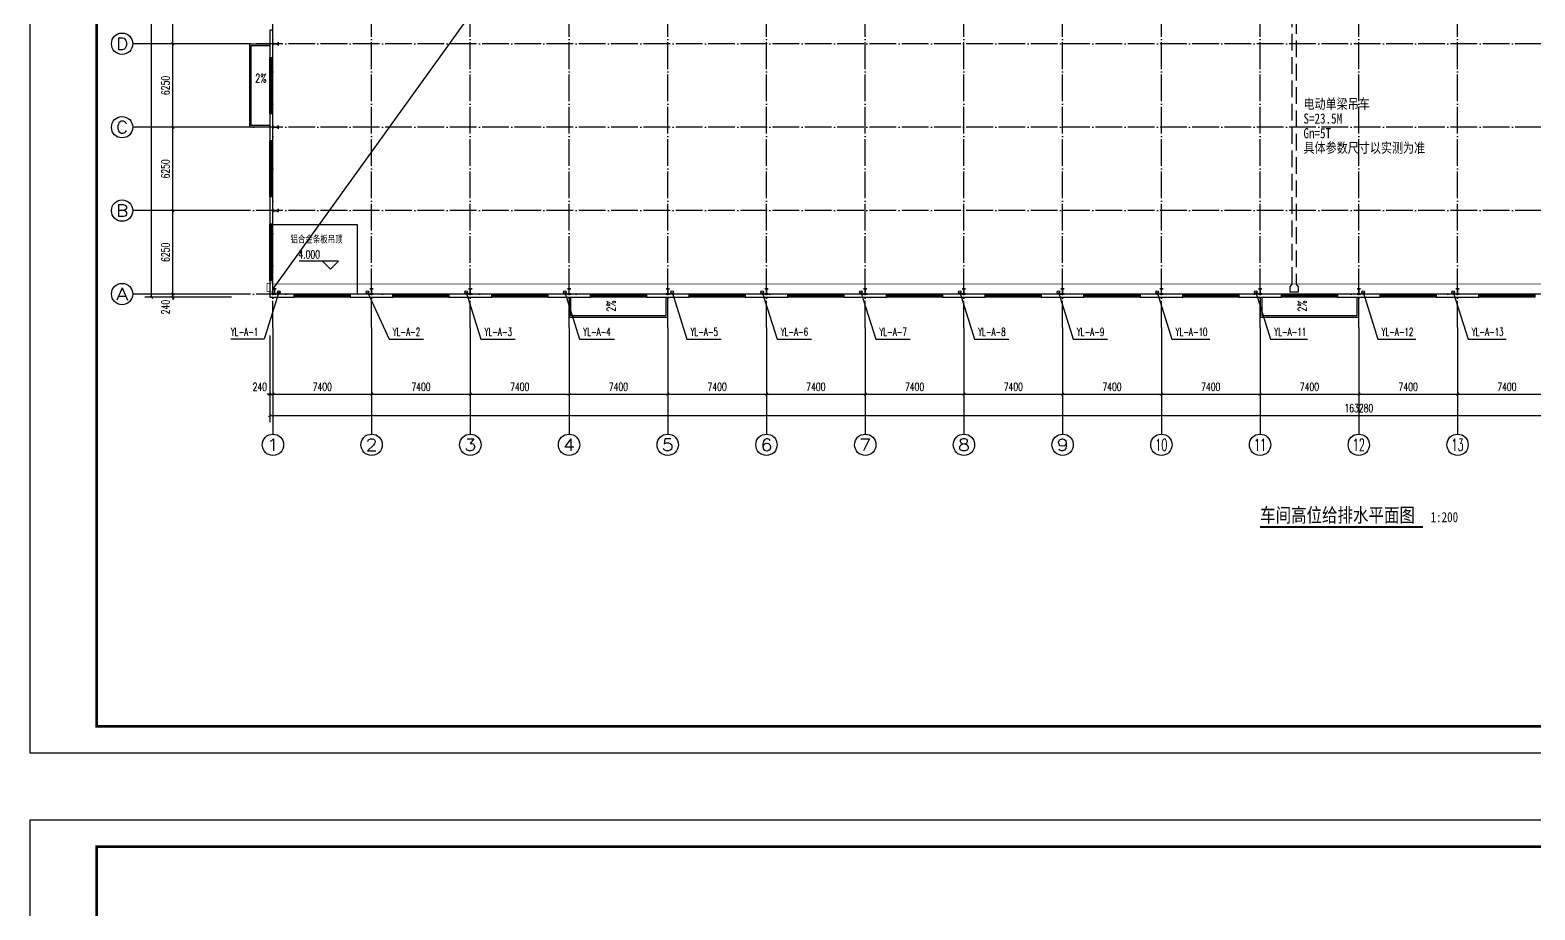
# Model space of a CAD drawing. Extents: x 13158459 to 15902229, y -1299598 to 28366.
# Drawn here: x 13898408 to 14011208, y -459592 to -393668 of the extents above; entities that cross this region are included whole.
import ezdxf
from ezdxf.enums import TextEntityAlignment as Align

# ---------------------------------------------------------------- set-up
doc = ezdxf.new("R2010")
doc.units = 0
doc.header["$LTSCALE"] = 1000
doc.header["$MEASUREMENT"] = 0
doc.linetypes.add('DASH', pattern=[0.35, 0.25, -0.1])
doc.linetypes.add('DOTE', pattern=[2.42, 2, -0.2, 0.02, -0.2])
for name, color, linetype in [('AXIS', 3, 'Continuous'), ('AXIS_TEXT', 7, 'Continuous'), ('COLUMN', 2, 'Continuous'), ('DIM_ELEV', 3, 'Continuous'), ('DIM_SYMB', 3, 'Continuous'), ('DIM_雨水', 3, 'Continuous'), ('DOTE', 8, 'DOTE'), ('PUB_TEXT', 7, 'Continuous'), ('TK', 4, 'Continuous'), ('TWT_TEXT', 7, 'Continuous'), ('VPIPE-雨水', 4, 'Continuous'), ('WALL-PARAPET', 6, 'Continuous'), ('WINDOW', 4, 'Continuous')]:
    doc.layers.add(name, color=color, linetype=linetype)
doc.styles.add('_TCH_AXIS', font='COMPLEX', dxfattribs={"bigfont": 'GBCBIG'})
doc.styles.add('_TCH_DIM', font='SIMPLEX', dxfattribs={"bigfont": 'GBCBIG'})
doc.styles.add('_TCH_DIM_T3', font='SIMPLEX', dxfattribs={"width": 0.705882, "bigfont": 'GBCBIG'})
doc.styles.add('_TWT_SERIAL', font='COMPLEX', dxfattribs={"width": 0.8, "height": 3, "bigfont": 'HZTXT'})
doc.styles.add('COMPLEX', font='COMPLEX')
doc.styles.add('TK-LG-B', font='', dxfattribs={"width": 0.75})
doc.styles.add('YAYA', font='', dxfattribs={"width": 0.8, "height": 1})
doc.styles.add('宋体', font='', dxfattribs={"width": 0.8})
doc.styles.get('TK-LG-B').set_extended_font_data('SimSun')
doc.styles.get('YAYA').set_extended_font_data('SimSun')
doc.styles.get('宋体').set_extended_font_data('SimSun')
doc.dimstyles.new('_TCH_ARCH&&200', dxfattribs={"dimtxt": 595, "dimasz": 200, "dimexe": 500, "dimexo": 600, "dimgap": 252.5, "dimtad": 1, "dimdec": 0, "dimzin": 0, "dimdsep": 46, "dimtxsty": '_TCH_DIM_T3', "dimblk": 'ARCHTICK', "dimcen": 0.09, "dimclrt": 7, "dimazin": 2, "dimtfac": 1, "dimtdec": 0, "dimtix": 1, "dimtmove": 2, "dimatfit": 3, "dimfxl": 0, "dimtolj": 1, "dimtzin": 0, "dimarcsym": 0})

# ---------------------------------------------------------------- blocks, each defined once
blk = doc.blocks.new('A$C797E1D2B')
at = {"layer": 'COLUMN'}
h = blk.add_hatch(color=256, dxfattribs=at)
h.paths.add_polyline_path([(125, 400), (250, 400), (250, 388), (130, 388), (130, 200), (125, 200)])
h.paths.add_polyline_path([(0, 400), (125, 400), (125, 200), (120, 200), (120, 388), (0, 388)])
h.paths.add_polyline_path([(0, 12), (120, 12), (120, 200), (125, 200), (125, 0), (0, 0)])
h.paths.add_polyline_path([(125, 200), (130, 200), (130, 12), (250, 12), (250, 0), (125, 0)])
blk.add_lwpolyline([(250, 0), (250, 12), (130, 12), (130, 388), (250, 388), (250, 400), (0, 400), (0, 388), (120, 388), (120, 12), (0, 12), (0, 0)], close=True, dxfattribs=at)
blk = doc.blocks.new('GeYuanFrame_06180853', base_point=(20.09, 4.53))
at = {"layer": 'TK'}
blk.add_lwpolyline([(20.09, 4.53), (20.09, 598.53), (1071.09, 598.53), (1071.09, 4.53)], close=True, dxfattribs=at)
at = {"layer": 'TK', "const_width": 1}
blk.add_lwpolyline([(45.09, 588.53), (1061.09, 588.53), (1061.09, 14.53), (45.09, 14.53)], close=True, dxfattribs=at)
blk = doc.blocks.new('GeYuanFrame_85876736', base_point=(20.09, 4.53))
at = {"layer": 'TK'}
blk.add_lwpolyline([(20.09, 4.53), (20.09, 598.53), (1071.09, 598.53), (1071.09, 4.53)], close=True, dxfattribs=at)
at = {"layer": 'TK', "const_width": 1}
blk.add_lwpolyline([(45.09, 588.53), (1061.09, 588.53), (1061.09, 14.53), (45.09, 14.53)], close=True, dxfattribs=at)
blk = doc.blocks.new('$TCHSYS$WIN2D')
for p, q in [((-0.5, 0.5), (0.5, 0.5)), ((-0.5, 0.5), (-0.5, -0.5)), ((0.5, 0.5), (0.5, -0.5)), ((0.5, 0.167), (-0.5, 0.167)), ((0.5, -0.167), (-0.5, -0.167)), ((-0.5, -0.5), (0.5, -0.5))]:
    blk.add_line(p, q)
blk = doc.blocks.new('_AXISO')
blk.add_circle((0, 0), 0.5)
at = {"layer": 'AXIS_TEXT', "style": 'COMPLEX', "width": 1.041667}
blk.add_attdef('A', text='', height=0.56, dxfattribs=at).set_placement((-0.25, -0.28), (0.25, -0.28), align=Align.FIT)
blk = doc.blocks.new('_ArchTick')
at = {"color": 0, "linetype": 'ByBlock', "const_width": 0.4}
blk.add_lwpolyline([(-0.5, -0.5), (0.5, 0.5)], dxfattribs=at)
blk = doc.blocks.new('*D198')
at = {"layer": 'AXIS', "color": 0, "lineweight": -2}
for p, q in [((13916368, -416543), (13916368, -423043)), ((14079648, -416543), (14079648, -423043)), ((13916368, -422543), (14079648, -422543))]:
    blk.add_line(p, q, dxfattribs=at)
at = {"layer": 'Defpoints', "color": 0}
for p in [(13916368, -415943), (14079648, -415943), (14079648, -422543)]:
    blk.add_point(p, dxfattribs=at)
at = {"layer": 'AXIS', "color": 0, "lineweight": -2, "xscale": 200, "yscale": 200, "zscale": 200, "rotation": 180}
blk.add_blockref('_ArchTick', (13916368, -422543), dxfattribs=at)
at = {"layer": 'AXIS', "color": 0, "lineweight": -2, "xscale": 200, "yscale": 200, "zscale": 200}
blk.add_blockref('_ArchTick', (14079648, -422543), dxfattribs=at)
at = {"layer": 'AXIS', "color": 7, "insert": (13998008, -421993), "char_height": 595, "attachment_point": 5, "style": '_TCH_DIM_T3'}
blk.add_mtext('\\A1;163280', dxfattribs=at)
blk = doc.blocks.new('*D199')
at = {"layer": 'AXIS', "color": 0, "lineweight": -2}
for p, q in [((13916368, -416543), (13916368, -421443)), ((13916608, -416543), (13916608, -421443)), ((13916368, -420943), (13916168, -420943)), ((13916368, -420943), (13916608, -420943)), ((13916608, -420943), (13916808, -420943))]:
    blk.add_line(p, q, dxfattribs=at)
at = {"layer": 'Defpoints', "color": 0}
for p in [(13916368, -415943), (13916608, -415943), (13916608, -420943)]:
    blk.add_point(p, dxfattribs=at)
at = {"layer": 'AXIS', "color": 0, "lineweight": -2, "xscale": 200, "yscale": 200, "zscale": 200}
blk.add_blockref('_ArchTick', (13916368, -420943), dxfattribs=at)
at = {"layer": 'AXIS', "color": 0, "lineweight": -2, "xscale": 200, "yscale": 200, "zscale": 200, "rotation": 180}
blk.add_blockref('_ArchTick', (13916608, -420943), dxfattribs=at)
at = {"layer": 'AXIS', "color": 7, "insert": (13915628, -420393), "char_height": 595, "attachment_point": 5, "style": '_TCH_DIM_T3'}
blk.add_mtext('\\A1;240', dxfattribs=at)
blk = doc.blocks.new('*D200')
at = {"layer": 'AXIS', "color": 0, "lineweight": -2}
for p, q in [((13916608, -416543), (13916608, -421443)), ((13924008, -416543), (13924008, -421443)), ((13916608, -420943), (13924008, -420943))]:
    blk.add_line(p, q, dxfattribs=at)
at = {"layer": 'Defpoints', "color": 0}
for p in [(13916608, -415943), (13924008, -415943), (13924008, -420943)]:
    blk.add_point(p, dxfattribs=at)
at = {"layer": 'AXIS', "color": 0, "lineweight": -2, "xscale": 200, "yscale": 200, "zscale": 200, "rotation": 180}
blk.add_blockref('_ArchTick', (13916608, -420943), dxfattribs=at)
at = {"layer": 'AXIS', "color": 0, "lineweight": -2, "xscale": 200, "yscale": 200, "zscale": 200}
blk.add_blockref('_ArchTick', (13924008, -420943), dxfattribs=at)
at = {"layer": 'AXIS', "color": 7, "insert": (13920308, -420393), "char_height": 595, "attachment_point": 5, "style": '_TCH_DIM_T3'}
blk.add_mtext('\\A1;7400', dxfattribs=at)
blk = doc.blocks.new('*D201')
at = {"layer": 'AXIS', "color": 0, "lineweight": -2}
for p, q in [((13924008, -416543), (13924008, -421443)), ((13931408, -416543), (13931408, -421443)), ((13924008, -420943), (13931408, -420943))]:
    blk.add_line(p, q, dxfattribs=at)
at = {"layer": 'Defpoints', "color": 0}
for p in [(13924008, -415943), (13931408, -415943), (13931408, -420943)]:
    blk.add_point(p, dxfattribs=at)
at = {"layer": 'AXIS', "color": 0, "lineweight": -2, "xscale": 200, "yscale": 200, "zscale": 200, "rotation": 180}
blk.add_blockref('_ArchTick', (13924008, -420943), dxfattribs=at)
at = {"layer": 'AXIS', "color": 0, "lineweight": -2, "xscale": 200, "yscale": 200, "zscale": 200}
blk.add_blockref('_ArchTick', (13931408, -420943), dxfattribs=at)
at = {"layer": 'AXIS', "color": 7, "insert": (13927708, -420393), "char_height": 595, "attachment_point": 5, "style": '_TCH_DIM_T3'}
blk.add_mtext('\\A1;7400', dxfattribs=at)
blk = doc.blocks.new('*D202')
at = {"layer": 'AXIS', "color": 0, "lineweight": -2}
for p, q in [((13931408, -416543), (13931408, -421443)), ((13938808, -416543), (13938808, -421443)), ((13931408, -420943), (13938808, -420943))]:
    blk.add_line(p, q, dxfattribs=at)
at = {"layer": 'Defpoints', "color": 0}
for p in [(13931408, -415943), (13938808, -415943), (13938808, -420943)]:
    blk.add_point(p, dxfattribs=at)
at = {"layer": 'AXIS', "color": 0, "lineweight": -2, "xscale": 200, "yscale": 200, "zscale": 200, "rotation": 180}
blk.add_blockref('_ArchTick', (13931408, -420943), dxfattribs=at)
at = {"layer": 'AXIS', "color": 0, "lineweight": -2, "xscale": 200, "yscale": 200, "zscale": 200}
blk.add_blockref('_ArchTick', (13938808, -420943), dxfattribs=at)
at = {"layer": 'AXIS', "color": 7, "insert": (13935108, -420393), "char_height": 595, "attachment_point": 5, "style": '_TCH_DIM_T3'}
blk.add_mtext('\\A1;7400', dxfattribs=at)
blk = doc.blocks.new('*D203')
at = {"layer": 'AXIS', "color": 0, "lineweight": -2}
for p, q in [((13938808, -416543), (13938808, -421443)), ((13946208, -416543), (13946208, -421443)), ((13938808, -420943), (13946208, -420943))]:
    blk.add_line(p, q, dxfattribs=at)
at = {"layer": 'Defpoints', "color": 0}
for p in [(13938808, -415943), (13946208, -415943), (13946208, -420943)]:
    blk.add_point(p, dxfattribs=at)
at = {"layer": 'AXIS', "color": 0, "lineweight": -2, "xscale": 200, "yscale": 200, "zscale": 200, "rotation": 180}
blk.add_blockref('_ArchTick', (13938808, -420943), dxfattribs=at)
at = {"layer": 'AXIS', "color": 0, "lineweight": -2, "xscale": 200, "yscale": 200, "zscale": 200}
blk.add_blockref('_ArchTick', (13946208, -420943), dxfattribs=at)
at = {"layer": 'AXIS', "color": 7, "insert": (13942508, -420393), "char_height": 595, "attachment_point": 5, "style": '_TCH_DIM_T3'}
blk.add_mtext('\\A1;7400', dxfattribs=at)
blk = doc.blocks.new('*D204')
at = {"layer": 'AXIS', "color": 0, "lineweight": -2}
for p, q in [((13946208, -416543), (13946208, -421443)), ((13953608, -416543), (13953608, -421443)), ((13946208, -420943), (13953608, -420943))]:
    blk.add_line(p, q, dxfattribs=at)
at = {"layer": 'Defpoints', "color": 0}
for p in [(13946208, -415943), (13953608, -415943), (13953608, -420943)]:
    blk.add_point(p, dxfattribs=at)
at = {"layer": 'AXIS', "color": 0, "lineweight": -2, "xscale": 200, "yscale": 200, "zscale": 200, "rotation": 180}
blk.add_blockref('_ArchTick', (13946208, -420943), dxfattribs=at)
at = {"layer": 'AXIS', "color": 0, "lineweight": -2, "xscale": 200, "yscale": 200, "zscale": 200}
blk.add_blockref('_ArchTick', (13953608, -420943), dxfattribs=at)
at = {"layer": 'AXIS', "color": 7, "insert": (13949908, -420393), "char_height": 595, "attachment_point": 5, "style": '_TCH_DIM_T3'}
blk.add_mtext('\\A1;7400', dxfattribs=at)
blk = doc.blocks.new('*D205')
at = {"layer": 'AXIS', "color": 0, "lineweight": -2}
for p, q in [((13953608, -416543), (13953608, -421443)), ((13961008, -416543), (13961008, -421443)), ((13953608, -420943), (13961008, -420943))]:
    blk.add_line(p, q, dxfattribs=at)
at = {"layer": 'Defpoints', "color": 0}
for p in [(13953608, -415943), (13961008, -415943), (13961008, -420943)]:
    blk.add_point(p, dxfattribs=at)
at = {"layer": 'AXIS', "color": 0, "lineweight": -2, "xscale": 200, "yscale": 200, "zscale": 200, "rotation": 180}
blk.add_blockref('_ArchTick', (13953608, -420943), dxfattribs=at)
at = {"layer": 'AXIS', "color": 0, "lineweight": -2, "xscale": 200, "yscale": 200, "zscale": 200}
blk.add_blockref('_ArchTick', (13961008, -420943), dxfattribs=at)
at = {"layer": 'AXIS', "color": 7, "insert": (13957308, -420393), "char_height": 595, "attachment_point": 5, "style": '_TCH_DIM_T3'}
blk.add_mtext('\\A1;7400', dxfattribs=at)
blk = doc.blocks.new('*D206')
at = {"layer": 'AXIS', "color": 0, "lineweight": -2}
for p, q in [((13961008, -416543), (13961008, -421443)), ((13968408, -416543), (13968408, -421443)), ((13961008, -420943), (13968408, -420943))]:
    blk.add_line(p, q, dxfattribs=at)
at = {"layer": 'Defpoints', "color": 0}
for p in [(13961008, -415943), (13968408, -415943), (13968408, -420943)]:
    blk.add_point(p, dxfattribs=at)
at = {"layer": 'AXIS', "color": 0, "lineweight": -2, "xscale": 200, "yscale": 200, "zscale": 200, "rotation": 180}
blk.add_blockref('_ArchTick', (13961008, -420943), dxfattribs=at)
at = {"layer": 'AXIS', "color": 0, "lineweight": -2, "xscale": 200, "yscale": 200, "zscale": 200}
blk.add_blockref('_ArchTick', (13968408, -420943), dxfattribs=at)
at = {"layer": 'AXIS', "color": 7, "insert": (13964708, -420393), "char_height": 595, "attachment_point": 5, "style": '_TCH_DIM_T3'}
blk.add_mtext('\\A1;7400', dxfattribs=at)
blk = doc.blocks.new('*D207')
at = {"layer": 'AXIS', "color": 0, "lineweight": -2}
for p, q in [((13968408, -416543), (13968408, -421443)), ((13975808, -416543), (13975808, -421443)), ((13968408, -420943), (13975808, -420943))]:
    blk.add_line(p, q, dxfattribs=at)
at = {"layer": 'Defpoints', "color": 0}
for p in [(13968408, -415943), (13975808, -415943), (13975808, -420943)]:
    blk.add_point(p, dxfattribs=at)
at = {"layer": 'AXIS', "color": 0, "lineweight": -2, "xscale": 200, "yscale": 200, "zscale": 200, "rotation": 180}
blk.add_blockref('_ArchTick', (13968408, -420943), dxfattribs=at)
at = {"layer": 'AXIS', "color": 0, "lineweight": -2, "xscale": 200, "yscale": 200, "zscale": 200}
blk.add_blockref('_ArchTick', (13975808, -420943), dxfattribs=at)
at = {"layer": 'AXIS', "color": 7, "insert": (13972108, -420393), "char_height": 595, "attachment_point": 5, "style": '_TCH_DIM_T3'}
blk.add_mtext('\\A1;7400', dxfattribs=at)
blk = doc.blocks.new('*D208')
at = {"layer": 'AXIS', "color": 0, "lineweight": -2}
for p, q in [((13975808, -416543), (13975808, -421443)), ((13983208, -416543), (13983208, -421443)), ((13975808, -420943), (13983208, -420943))]:
    blk.add_line(p, q, dxfattribs=at)
at = {"layer": 'Defpoints', "color": 0}
for p in [(13975808, -415943), (13983208, -415943), (13983208, -420943)]:
    blk.add_point(p, dxfattribs=at)
at = {"layer": 'AXIS', "color": 0, "lineweight": -2, "xscale": 200, "yscale": 200, "zscale": 200, "rotation": 180}
blk.add_blockref('_ArchTick', (13975808, -420943), dxfattribs=at)
at = {"layer": 'AXIS', "color": 0, "lineweight": -2, "xscale": 200, "yscale": 200, "zscale": 200}
blk.add_blockref('_ArchTick', (13983208, -420943), dxfattribs=at)
at = {"layer": 'AXIS', "color": 7, "insert": (13979508, -420393), "char_height": 595, "attachment_point": 5, "style": '_TCH_DIM_T3'}
blk.add_mtext('\\A1;7400', dxfattribs=at)
blk = doc.blocks.new('*D209')
at = {"layer": 'AXIS', "color": 0, "lineweight": -2}
for p, q in [((13983208, -416543), (13983208, -421443)), ((13990608, -416543), (13990608, -421443)), ((13983208, -420943), (13990608, -420943))]:
    blk.add_line(p, q, dxfattribs=at)
at = {"layer": 'Defpoints', "color": 0}
for p in [(13983208, -415943), (13990608, -415943), (13990608, -420943)]:
    blk.add_point(p, dxfattribs=at)
at = {"layer": 'AXIS', "color": 0, "lineweight": -2, "xscale": 200, "yscale": 200, "zscale": 200, "rotation": 180}
blk.add_blockref('_ArchTick', (13983208, -420943), dxfattribs=at)
at = {"layer": 'AXIS', "color": 0, "lineweight": -2, "xscale": 200, "yscale": 200, "zscale": 200}
blk.add_blockref('_ArchTick', (13990608, -420943), dxfattribs=at)
at = {"layer": 'AXIS', "color": 7, "insert": (13986908, -420393), "char_height": 595, "attachment_point": 5, "style": '_TCH_DIM_T3'}
blk.add_mtext('\\A1;7400', dxfattribs=at)
blk = doc.blocks.new('*D210')
at = {"layer": 'AXIS', "color": 0, "lineweight": -2}
for p, q in [((13990608, -416543), (13990608, -421443)), ((13998008, -416543), (13998008, -421443)), ((13990608, -420943), (13998008, -420943))]:
    blk.add_line(p, q, dxfattribs=at)
at = {"layer": 'Defpoints', "color": 0}
for p in [(13990608, -415943), (13998008, -415943), (13998008, -420943)]:
    blk.add_point(p, dxfattribs=at)
at = {"layer": 'AXIS', "color": 0, "lineweight": -2, "xscale": 200, "yscale": 200, "zscale": 200, "rotation": 180}
blk.add_blockref('_ArchTick', (13990608, -420943), dxfattribs=at)
at = {"layer": 'AXIS', "color": 0, "lineweight": -2, "xscale": 200, "yscale": 200, "zscale": 200}
blk.add_blockref('_ArchTick', (13998008, -420943), dxfattribs=at)
at = {"layer": 'AXIS', "color": 7, "insert": (13994308, -420393), "char_height": 595, "attachment_point": 5, "style": '_TCH_DIM_T3'}
blk.add_mtext('\\A1;7400', dxfattribs=at)
blk = doc.blocks.new('*D211')
at = {"layer": 'AXIS', "color": 0, "lineweight": -2}
for p, q in [((13998008, -416543), (13998008, -421443)), ((14005408, -416543), (14005408, -421443)), ((13998008, -420943), (14005408, -420943))]:
    blk.add_line(p, q, dxfattribs=at)
at = {"layer": 'Defpoints', "color": 0}
for p in [(13998008, -415943), (14005408, -415943), (14005408, -420943)]:
    blk.add_point(p, dxfattribs=at)
at = {"layer": 'AXIS', "color": 0, "lineweight": -2, "xscale": 200, "yscale": 200, "zscale": 200, "rotation": 180}
blk.add_blockref('_ArchTick', (13998008, -420943), dxfattribs=at)
at = {"layer": 'AXIS', "color": 0, "lineweight": -2, "xscale": 200, "yscale": 200, "zscale": 200}
blk.add_blockref('_ArchTick', (14005408, -420943), dxfattribs=at)
at = {"layer": 'AXIS', "color": 7, "insert": (14001708, -420393), "char_height": 595, "attachment_point": 5, "style": '_TCH_DIM_T3'}
blk.add_mtext('\\A1;7400', dxfattribs=at)
blk = doc.blocks.new('*D212')
at = {"layer": 'AXIS', "color": 0, "lineweight": -2}
for p, q in [((14005408, -416543), (14005408, -421443)), ((14012808, -416543), (14012808, -421443)), ((14005408, -420943), (14012808, -420943))]:
    blk.add_line(p, q, dxfattribs=at)
at = {"layer": 'Defpoints', "color": 0}
for p in [(14005408, -415943), (14012808, -415943), (14012808, -420943)]:
    blk.add_point(p, dxfattribs=at)
at = {"layer": 'AXIS', "color": 0, "lineweight": -2, "xscale": 200, "yscale": 200, "zscale": 200, "rotation": 180}
blk.add_blockref('_ArchTick', (14005408, -420943), dxfattribs=at)
at = {"layer": 'AXIS', "color": 0, "lineweight": -2, "xscale": 200, "yscale": 200, "zscale": 200}
blk.add_blockref('_ArchTick', (14012808, -420943), dxfattribs=at)
at = {"layer": 'AXIS', "color": 7, "insert": (14009108, -420393), "char_height": 595, "attachment_point": 5, "style": '_TCH_DIM_T3'}
blk.add_mtext('\\A1;7400', dxfattribs=at)
blk = doc.blocks.new('*D223')
at = {"layer": 'AXIS', "color": 0, "lineweight": -2}
for p, q in [((13913508, -363203), (13907008, -363203)), ((13907508, -413683), (13907508, -363203)), ((13913508, -413683), (13907008, -413683))]:
    blk.add_line(p, q, dxfattribs=at)
at = {"layer": 'Defpoints', "color": 0}
for p in [(13907508, -363203), (13914108, -363203), (13914108, -413683)]:
    blk.add_point(p, dxfattribs=at)
at = {"layer": 'AXIS', "color": 0, "lineweight": -2, "xscale": 200, "yscale": 200, "zscale": 200}
for p, rotation in [((13907508, -363203), 90), ((13907508, -413683), 270)]:
    blk.add_blockref('_ArchTick', p, dxfattribs=dict(at, rotation=rotation))
at = {"layer": 'AXIS', "color": 7, "insert": (13906958, -388443), "char_height": 595, "attachment_point": 5, "rotation": 90, "style": '_TCH_DIM_T3'}
blk.add_mtext('\\A1;50480', dxfattribs=at)
blk = doc.blocks.new('*D224')
at = {"layer": 'AXIS', "color": 0, "lineweight": -2}
for p, q in [((13913508, -413443), (13908608, -413443)), ((13913508, -413683), (13908608, -413683)), ((13909108, -413443), (13909108, -413243)), ((13909108, -413683), (13909108, -413443)), ((13909108, -413683), (13909108, -413883))]:
    blk.add_line(p, q, dxfattribs=at)
at = {"layer": 'Defpoints', "color": 0}
for p in [(13909108, -413443), (13914108, -413443), (13914108, -413683)]:
    blk.add_point(p, dxfattribs=at)
at = {"layer": 'AXIS', "color": 0, "lineweight": -2, "xscale": 200, "yscale": 200, "zscale": 200}
for p, rotation in [((13909108, -413443), 270), ((13909108, -413683), 90)]:
    blk.add_blockref('_ArchTick', p, dxfattribs=dict(at, rotation=rotation))
at = {"layer": 'AXIS', "color": 7, "insert": (13908558, -414423), "char_height": 595, "attachment_point": 5, "rotation": 90, "style": '_TCH_DIM_T3'}
blk.add_mtext('\\A1;240', dxfattribs=at)
blk = doc.blocks.new('*D225')
at = {"layer": 'AXIS', "color": 0, "lineweight": -2}
for p, q in [((13913508, -407193), (13908608, -407193)), ((13909108, -413443), (13909108, -407193)), ((13913508, -413443), (13908608, -413443))]:
    blk.add_line(p, q, dxfattribs=at)
at = {"layer": 'Defpoints', "color": 0}
for p in [(13909108, -407193), (13914108, -407193), (13914108, -413443)]:
    blk.add_point(p, dxfattribs=at)
at = {"layer": 'AXIS', "color": 0, "lineweight": -2, "xscale": 200, "yscale": 200, "zscale": 200}
for p, rotation in [((13909108, -407193), 90), ((13909108, -413443), 270)]:
    blk.add_blockref('_ArchTick', p, dxfattribs=dict(at, rotation=rotation))
at = {"layer": 'AXIS', "color": 7, "insert": (13908558, -410318), "char_height": 595, "attachment_point": 5, "rotation": 90, "style": '_TCH_DIM_T3'}
blk.add_mtext('\\A1;6250', dxfattribs=at)
blk = doc.blocks.new('*D226')
at = {"layer": 'AXIS', "color": 0, "lineweight": -2}
for p, q in [((13913508, -400943), (13908608, -400943)), ((13909108, -407193), (13909108, -400943)), ((13913508, -407193), (13908608, -407193))]:
    blk.add_line(p, q, dxfattribs=at)
at = {"layer": 'Defpoints', "color": 0}
for p in [(13909108, -400943), (13914108, -400943), (13914108, -407193)]:
    blk.add_point(p, dxfattribs=at)
at = {"layer": 'AXIS', "color": 0, "lineweight": -2, "xscale": 200, "yscale": 200, "zscale": 200}
for p, rotation in [((13909108, -400943), 90), ((13909108, -407193), 270)]:
    blk.add_blockref('_ArchTick', p, dxfattribs=dict(at, rotation=rotation))
at = {"layer": 'AXIS', "color": 7, "insert": (13908558, -404068), "char_height": 595, "attachment_point": 5, "rotation": 90, "style": '_TCH_DIM_T3'}
blk.add_mtext('\\A1;6250', dxfattribs=at)
blk = doc.blocks.new('*D227')
at = {"layer": 'AXIS', "color": 0, "lineweight": -2}
for p, q in [((13913508, -394693), (13908608, -394693)), ((13909108, -400943), (13909108, -394693)), ((13913508, -400943), (13908608, -400943))]:
    blk.add_line(p, q, dxfattribs=at)
at = {"layer": 'Defpoints', "color": 0}
for p in [(13909108, -394693), (13914108, -394693), (13914108, -400943)]:
    blk.add_point(p, dxfattribs=at)
at = {"layer": 'AXIS', "color": 0, "lineweight": -2, "xscale": 200, "yscale": 200, "zscale": 200}
for p, rotation in [((13909108, -394693), 90), ((13909108, -400943), 270)]:
    blk.add_blockref('_ArchTick', p, dxfattribs=dict(at, rotation=rotation))
at = {"layer": 'AXIS', "color": 7, "insert": (13908558, -397818), "char_height": 595, "attachment_point": 5, "rotation": 90, "style": '_TCH_DIM_T3'}
blk.add_mtext('\\A1;6250', dxfattribs=at)
blk = doc.blocks.new('*D228')
at = {"layer": 'AXIS', "color": 0, "lineweight": -2}
for p, q in [((13913508, -388443), (13908608, -388443)), ((13909108, -394693), (13909108, -388443)), ((13913508, -394693), (13908608, -394693))]:
    blk.add_line(p, q, dxfattribs=at)
at = {"layer": 'Defpoints', "color": 0}
for p in [(13909108, -388443), (13914108, -388443), (13914108, -394693)]:
    blk.add_point(p, dxfattribs=at)
at = {"layer": 'AXIS', "color": 0, "lineweight": -2, "xscale": 200, "yscale": 200, "zscale": 200}
for p, rotation in [((13909108, -388443), 90), ((13909108, -394693), 270)]:
    blk.add_blockref('_ArchTick', p, dxfattribs=dict(at, rotation=rotation))
at = {"layer": 'AXIS', "color": 7, "insert": (13908558, -391568), "char_height": 595, "attachment_point": 5, "rotation": 90, "style": '_TCH_DIM_T3'}
blk.add_mtext('\\A1;6250', dxfattribs=at)

msp = doc.modelspace()

# ---------------------------------------------------------------- linework, layer by layer
at = {"color": 8, "ltscale": 0.5}
for points in [[(14079158, -363443.1), (13938808, -382193.1), (13916608, -413043.1)], [(13916608, -408223.1), (13922928, -408223.1), (13922928, -413443.1)]]:
    msp.add_lwpolyline(points, dxfattribs=at)
at = {"color": 8, "linetype": 'DASH', "ltscale": 5}
msp.add_lwpolyline([(13993321.5, -412693.1), (13993471.5, -412908.7), (13993471.5, -413308.7), (13992871.5, -413308.7), (13992871.5, -412908.7), (13993021.5, -412693.1), (13993021.5, -389193.1), (13992871.5, -388977.4), (13992871.5, -388577.4), (13993471.5, -388577.4), (13993471.5, -388977.4), (13993321.5, -389193.1)], close=True, dxfattribs=at)
at = {"ltscale": 0.5}
for points in [[(13916368, -400943.1), (13914868, -400943.1), (13914868, -394693.1), (13916368, -394693.1)], [(13916368, -400823.1), (13914988, -400823.1), (13914988, -394813.1), (13916368, -394813.1)], [(13938808, -413683.1), (13938808, -415183.1), (13946208, -415183.1), (13946208, -413683.1)], [(13938928, -413683.1), (13938928, -415063.1), (13946088, -415063.1), (13946088, -413683.1)], [(13990608, -413683.1), (13990608, -415183.1), (13998008, -415183.1), (13998008, -413683.1)], [(13990728, -413683.1), (13990728, -415063.1), (13997888, -415063.1), (13997888, -413683.1)]]:
    msp.add_lwpolyline(points, dxfattribs=at)
at = {"const_width": 30}
msp.add_lwpolyline([(13916488, -413443.1), (13916488, -413243.1), (13916168, -413243.1), (13916168, -412643.1), (13916488, -412643.1), (13916488, -412443.1)], dxfattribs=at)
at = {"color": 8, "linetype": 'DASH', "ltscale": 2, "const_width": 50}
msp.add_lwpolyline([(14079408, -412693.1), (13916608, -412693.1)], dxfattribs=at)
at = {"layer": 'AXIS'}
for p, q in [((13914108, -394693.1), (13906108, -394693.1)), ((13914108, -400943.1), (13906108, -400943.1)), ((13914108, -407193.1), (13906108, -407193.1)), ((13914108, -413443.1), (13906108, -413443.1)), ((13916608, -415943.1), (13916608, -423943.1)), ((13924008, -415943.1), (13924008, -423943.1)), ((13931408, -415943.1), (13931408, -423943.1)), ((13938808, -415943.1), (13938808, -423943.1)), ((13946208, -415943.1), (13946208, -423943.1)), ((13953608, -415943.1), (13953608, -423943.1)), ((13961008, -415943.1), (13961008, -423943.1)), ((13968408, -415943.1), (13968408, -423943.1)), ((13975808, -415943.1), (13975808, -423943.1)), ((13983208, -415943.1), (13983208, -423943.1)), ((13990608, -415943.1), (13990608, -423943.1)), ((13998008, -415943.1), (13998008, -423943.1)), ((14005408, -415943.1), (14005408, -423943.1))]:
    msp.add_line(p, q, dxfattribs=at)
at = {"layer": 'DIM_ELEV'}
for p, q in [((13921533.3, -410985.5), (13918581.3, -410985.5)), ((13920933.3, -411585.5), (13920333.3, -410985.5)), ((13920933.3, -411585.5), (13921533.3, -410985.5))]:
    msp.add_line(p, q, dxfattribs=at)
at = {"layer": 'DIM_SYMB'}
for points in [[(13916238, -397818.1, 0, 0, 0), (13915588, -397818.1, 120, 0, 0), (13915138, -397818.1, 0, 0, 0)], [(13942508, -413813.1, 0, 0, 0), (13942508, -414463.1, 120, 0, 0), (13942508, -414913.1, 0, 0, 0)], [(13994308, -413813.1, 0, 0, 0), (13994308, -414463.1, 120, 0, 0), (13994308, -414913.1, 0, 0, 0)]]:
    msp.add_lwpolyline(points, format="xyseb", dxfattribs=at)
at = {"layer": 'DIM_SYMB', "const_width": 140}
msp.add_lwpolyline([(13990610.1, -430893.4), (14002827.3, -430893.4)], dxfattribs=at)
at = {"layer": 'DIM_雨水'}
for p, q in [((13917052.5, -413299), (13915942.4, -416821.2)), ((13923688.4, -413299), (13925317.7, -416821.2)), ((13931088.4, -413299, 3000), (13932198.5, -416821.2, 3000)), ((13938488.4, -413299, 3000), (13939598.5, -416821.2, 3000)), ((13946527.5, -413299, 3000), (13947637.6, -416821.2, 3000)), ((13953288.4, -413299), (13954398.5, -416821.2)), ((13960688.4, -413299), (13961798.5, -416821.2)), ((13968088.4, -413299, 3000), (13969198.5, -416821.2, 3000)), ((13975486.8, -413299, 3000), (13976596.9, -416821.2, 3000)), ((13982888.4, -413299, 3000), (13983998.5, -416821.2, 3000)), ((13990288.4, -413299, 3000), (13991398.5, -416821.2, 3000)), ((13998327.5, -413299, 3000), (13999437.6, -416821.2, 3000)), ((14005088.4, -413299, 3000), (14006198.5, -416821.2, 3000)), ((13915942.4, -416821.2), (13913454.2, -416821.2)), ((13925317.7, -416821.2), (13927895.7, -416821.2)), ((13932198.5, -416821.2, 3000), (13934776.6, -416821.2, 3000)), ((13939598.5, -416821.2, 3000), (13942212.7, -416821.2, 3000)), ((13947637.6, -416821.2, 3000), (13950215.6, -416821.2, 3000)), ((13954398.5, -416821.2), (13956976.6, -416821.2)), ((13961798.5, -416821.2), (13964376.6, -416821.2)), ((13969198.5, -416821.2, 3000), (13971776.6, -416821.2, 3000)), ((13976596.9, -416821.2, 3000), (13979174.9, -416821.2, 3000)), ((13983998.5, -416821.2, 3000), (13986848.6, -416821.2, 3000)), ((13991398.5, -416821.2, 3000), (13994157.6, -416821.2, 3000)), ((13999437.6, -416821.2, 3000), (14002287.6, -416821.2, 3000)), ((14006198.5, -416821.2, 3000), (14009048.6, -416821.2, 3000))]:
    msp.add_line(p, q, dxfattribs=at)
at = {"layer": 'DOTE'}
for p, q in [((13916608, -415943.1), (13916608, -360943.1)), ((13924008, -415943.1), (13924008, -360943.1)), ((13931408, -415943.1), (13931408, -360943.1)), ((13938808, -415943.1), (13938808, -360943.1)), ((13946208, -415943.1), (13946208, -360943.1)), ((13953608, -415943.1), (13953608, -360943.1)), ((13961008, -415943.1), (13961008, -360943.1)), ((13968408, -415943.1), (13968408, -360943.1)), ((13975808, -415943.1), (13975808, -360943.1)), ((13983208, -415943.1), (13983208, -360943.1)), ((13990608, -415943.1), (13990608, -360943.1)), ((13998008, -415943.1), (13998008, -360943.1)), ((14005408, -415943.1), (14005408, -360943.1)), ((14081908, -394693.1), (13914108, -394693.1)), ((14081908, -400943.1), (13914108, -400943.1)), ((14081908, -407193.1), (13914108, -407193.1)), ((14081908, -413443.1), (13914108, -413443.1))]:
    msp.add_line(p, q, dxfattribs=at)
at = {"layer": 'VPIPE-雨水', "linetype": 'Continuous'}
for centre in [(13917052.5, -413299), (13923688.4, -413299), (13931088.4, -413299), (13938488.4, -413299), (13946527.5, -413299), (13953288.4, -413299), (13960688.4, -413299), (13968088.4, -413299), (13975486.8, -413299), (13982888.4, -413299), (13990288.4, -413299), (13998327.5, -413299), (14005088.4, -413299)]:
    msp.add_circle(centre, 100, dxfattribs=at)
at = {"layer": 'WALL-PARAPET'}
for p, q in [((13916368, -393668.1), (13916368, -395718.1)), ((13916608, -393668.1), (13916368, -393668.1)), ((13916608, -395718.1), (13916608, -393668.1)), ((13916368, -395718.1), (13916608, -395718.1)), ((13916368, -399918.1), (13916368, -401968.1)), ((13916608, -399918.1), (13916368, -399918.1)), ((13916608, -401968.1), (13916608, -399918.1)), ((13916368, -401968.1), (13916608, -401968.1)), ((13916368, -406168.1), (13916368, -408218.1)), ((13916608, -406168.1), (13916368, -406168.1)), ((13916608, -408218.1), (13916608, -406168.1)), ((13916368, -408218.1), (13916608, -408218.1)), ((13916608, -412418.1), (13916368, -412418.1)), ((13916368, -412418.1), (13916368, -413683.1)), ((13916608, -413443.1), (13916608, -412418.1)), ((13916368, -413683.1), (13918208, -413683.1)), ((13918208, -413443.1), (13916608, -413443.1)), ((13918208, -413683.1), (13918208, -413443.1)), ((13925608, -413443.1), (13922408, -413443.1)), ((13922408, -413443.1), (13922408, -413683.1)), ((13922408, -413683.1), (13925608, -413683.1)), ((13925608, -413683.1), (13925608, -413443.1)), ((13933008, -413443.1), (13929808, -413443.1)), ((13929808, -413443.1), (13929808, -413683.1)), ((13929808, -413683.1), (13933008, -413683.1)), ((13933008, -413683.1), (13933008, -413443.1)), ((13940408, -413443.1), (13937208, -413443.1)), ((13937208, -413443.1), (13937208, -413683.1)), ((13937208, -413683.1), (13940408, -413683.1)), ((13940408, -413683.1), (13940408, -413443.1)), ((13947808, -413443.1), (13944608, -413443.1)), ((13944608, -413443.1), (13944608, -413683.1)), ((13944608, -413683.1), (13947808, -413683.1)), ((13947808, -413683.1), (13947808, -413443.1)), ((13955208, -413443.1), (13952008, -413443.1)), ((13952008, -413443.1), (13952008, -413683.1)), ((13952008, -413683.1), (13955208, -413683.1)), ((13955208, -413683.1), (13955208, -413443.1)), ((13962608, -413443.1), (13959408, -413443.1)), ((13959408, -413443.1), (13959408, -413683.1)), ((13959408, -413683.1), (13962608, -413683.1)), ((13962608, -413683.1), (13962608, -413443.1)), ((13970008, -413443.1), (13966808, -413443.1)), ((13966808, -413443.1), (13966808, -413683.1)), ((13966808, -413683.1), (13970008, -413683.1)), ((13970008, -413683.1), (13970008, -413443.1)), ((13977408, -413443.1), (13974208, -413443.1)), ((13974208, -413443.1), (13974208, -413683.1)), ((13974208, -413683.1), (13977408, -413683.1)), ((13977408, -413683.1), (13977408, -413443.1)), ((13984808, -413443.1), (13981608, -413443.1)), ((13981608, -413443.1), (13981608, -413683.1)), ((13981608, -413683.1), (13984808, -413683.1)), ((13984808, -413683.1), (13984808, -413443.1)), ((13992208, -413443.1), (13989008, -413443.1)), ((13989008, -413443.1), (13989008, -413683.1)), ((13989008, -413683.1), (13992208, -413683.1)), ((13992208, -413683.1), (13992208, -413443.1)), ((13999608, -413443.1), (13996408, -413443.1)), ((13996408, -413443.1), (13996408, -413683.1)), ((13996408, -413683.1), (13999608, -413683.1)), ((13999608, -413683.1), (13999608, -413443.1)), ((14007008, -413443.1), (14003808, -413443.1)), ((14003808, -413443.1), (14003808, -413683.1)), ((14003808, -413683.1), (14007008, -413683.1)), ((14007008, -413683.1), (14007008, -413443.1))]:
    msp.add_line(p, q, dxfattribs=at)

# ---------------------------------------------------------------- block references
at = {"xscale": 200, "yscale": 200, "zscale": 200}
for name, p in [('GeYuanFrame_06180853', (13898408, -447843.1)), ('GeYuanFrame_85876736', (13898408, -571643.1))]:
    msp.add_blockref(name, p, dxfattribs=at)
for p, rotation in [((13917008, -394818.1), 89.99999999999999), ((13917008, -401068.1), 89.99999999999999), ((13917008, -407318.1), 89.99999999999999), ((13916858, -413043.1), 180), ((13924133, -413043.1), 180), ((13931533, -413043.1), 180), ((13938933, -413043.1), 180), ((13946333, -413043.1), 180), ((13953733, -413043.1), 180), ((13961133, -413043.1), 180), ((13968533, -413043.1), 180), ((13975933, -413043.1), 180), ((13983333, -413043.1), 180), ((13990733, -413043.1), 180), ((13998133, -413043.1), 180), ((14005533, -413043.1), 180)]:
    msp.add_blockref('A$C797E1D2B', p, dxfattribs=dict(rotation=rotation))
at = {"layer": 'AXIS'}
ref = msp.add_blockref('_AXISO', (13905308, -394693.1), dxfattribs=dict(at, xscale=1600, yscale=1600, zscale=1600))
ref.add_attrib('A', 'D', dxfattribs={"layer": 'AXIS_TEXT', "ltscale": 0.5, "height": 905.1, "style": '_TCH_AXIS', "width": 1.235294}).set_placement((13904855.4, -395145.6), (13905760.5, -395145.6), align=Align.FIT)
ref = msp.add_blockref('_AXISO', (13905308, -400943.1), dxfattribs=dict(at, xscale=1600, yscale=1600, zscale=1600))
ref.add_attrib('A', 'C', dxfattribs={"layer": 'AXIS_TEXT', "ltscale": 0.5, "height": 905.1, "style": '_TCH_AXIS', "width": 1.4}).set_placement((13904855.4, -401395.6), (13905760.5, -401395.6), align=Align.FIT)
ref = msp.add_blockref('_AXISO', (13905308, -407193.1), dxfattribs=dict(at, xscale=1600, yscale=1600, zscale=1600))
ref.add_attrib('A', 'B', dxfattribs={"layer": 'AXIS_TEXT', "ltscale": 0.5, "height": 905.1, "style": '_TCH_AXIS', "width": 1.235294}).set_placement((13904855.4, -407645.6), (13905760.5, -407645.6), align=Align.FIT)
ref = msp.add_blockref('_AXISO', (13905308, -413443.1), dxfattribs=dict(at, xscale=1600, yscale=1600, zscale=1600))
ref.add_attrib('A', 'A', dxfattribs={"layer": 'AXIS_TEXT', "ltscale": 0.5, "height": 905.1, "style": '_TCH_AXIS', "width": 1.166667}).set_placement((13904855.4, -413895.6), (13905760.5, -413895.6), align=Align.FIT)
ref = msp.add_blockref('_AXISO', (13916608, -424743.1), dxfattribs=dict(at, xscale=1600, yscale=1600, zscale=1600))
ref.add_attrib('A', '1', dxfattribs={"layer": 'AXIS_TEXT', "ltscale": 0.5, "height": 905.1, "style": '_TCH_AXIS', "width": 2.333333}).set_placement((13916155.4, -425195.6), (13917060.5, -425195.6), align=Align.FIT)
ref = msp.add_blockref('_AXISO', (13924008, -424743.1), dxfattribs=dict(at, xscale=1600, yscale=1600, zscale=1600))
ref.add_attrib('A', '2', dxfattribs={"layer": 'AXIS_TEXT', "ltscale": 0.5, "height": 905.1, "style": '_TCH_AXIS', "width": 1.5}).set_placement((13923555.4, -425195.6), (13924460.5, -425195.6), align=Align.FIT)
ref = msp.add_blockref('_AXISO', (13931408, -424743.1), dxfattribs=dict(at, xscale=1600, yscale=1600, zscale=1600))
ref.add_attrib('A', '3', dxfattribs={"layer": 'AXIS_TEXT', "ltscale": 0.5, "height": 905.1, "style": '_TCH_AXIS', "width": 1.5}).set_placement((13930955.4, -425195.6), (13931860.5, -425195.6), align=Align.FIT)
ref = msp.add_blockref('_AXISO', (13938808, -424743.1), dxfattribs=dict(at, xscale=1600, yscale=1600, zscale=1600))
ref.add_attrib('A', '4', dxfattribs={"layer": 'AXIS_TEXT', "ltscale": 0.5, "height": 905.1, "style": '_TCH_AXIS', "width": 1.3125}).set_placement((13938355.4, -425195.6), (13939260.5, -425195.6), align=Align.FIT)
ref = msp.add_blockref('_AXISO', (13946208, -424743.1), dxfattribs=dict(at, xscale=1600, yscale=1600, zscale=1600))
ref.add_attrib('A', '5', dxfattribs={"layer": 'AXIS_TEXT', "ltscale": 0.5, "height": 905.1, "style": '_TCH_AXIS', "width": 1.5}).set_placement((13945755.4, -425195.6), (13946660.5, -425195.6), align=Align.FIT)
ref = msp.add_blockref('_AXISO', (13953608, -424743.1), dxfattribs=dict(at, xscale=1600, yscale=1600, zscale=1600))
ref.add_attrib('A', '6', dxfattribs={"layer": 'AXIS_TEXT', "ltscale": 0.5, "height": 905.1, "style": '_TCH_AXIS', "width": 1.5}).set_placement((13953155.4, -425195.6), (13954060.5, -425195.6), align=Align.FIT)
ref = msp.add_blockref('_AXISO', (13961008, -424743.1), dxfattribs=dict(at, xscale=1600, yscale=1600, zscale=1600))
ref.add_attrib('A', '7', dxfattribs={"layer": 'AXIS_TEXT', "ltscale": 0.5, "height": 905.1, "style": '_TCH_AXIS', "width": 1.5}).set_placement((13960555.4, -425195.6), (13961460.5, -425195.6), align=Align.FIT)
ref = msp.add_blockref('_AXISO', (13968408, -424743.1), dxfattribs=dict(at, xscale=1600, yscale=1600, zscale=1600))
ref.add_attrib('A', '8', dxfattribs={"layer": 'AXIS_TEXT', "ltscale": 0.5, "height": 905.1, "style": '_TCH_AXIS', "width": 1.5}).set_placement((13967955.4, -425195.6), (13968860.5, -425195.6), align=Align.FIT)
ref = msp.add_blockref('_AXISO', (13975808, -424743.1), dxfattribs=dict(at, xscale=1600, yscale=1600, zscale=1600))
ref.add_attrib('A', '9', dxfattribs={"layer": 'AXIS_TEXT', "ltscale": 0.5, "height": 905.1, "style": '_TCH_AXIS', "width": 1.5}).set_placement((13975355.4, -425195.6), (13976260.5, -425195.6), align=Align.FIT)
ref = msp.add_blockref('_AXISO', (13983208, -424743.1), dxfattribs=dict(at, xscale=1600, yscale=1600, zscale=1600))
ref.add_attrib('A', '10', dxfattribs={"layer": 'AXIS_TEXT', "ltscale": 0.5, "height": 905.1, "style": '_TCH_AXIS', "width": 0.724138}).set_placement((13982755.4, -425195.6), (13983660.5, -425195.6), align=Align.FIT)
ref = msp.add_blockref('_AXISO', (13990608, -424743.1), dxfattribs=dict(at, xscale=1600, yscale=1600, zscale=1600))
ref.add_attrib('A', '11', dxfattribs={"layer": 'AXIS_TEXT', "ltscale": 0.5, "height": 905.1, "style": '_TCH_AXIS', "width": 0.875}).set_placement((13990155.4, -425195.6), (13991060.5, -425195.6), align=Align.FIT)
ref = msp.add_blockref('_AXISO', (13998008, -424743.1), dxfattribs=dict(at, xscale=1600, yscale=1600, zscale=1600))
ref.add_attrib('A', '12', dxfattribs={"layer": 'AXIS_TEXT', "ltscale": 0.5, "height": 905.1, "style": '_TCH_AXIS', "width": 0.724138}).set_placement((13997555.4, -425195.6), (13998460.5, -425195.6), align=Align.FIT)
ref = msp.add_blockref('_AXISO', (14005408, -424743.1), dxfattribs=dict(at, xscale=1600, yscale=1600, zscale=1600))
ref.add_attrib('A', '13', dxfattribs={"layer": 'AXIS_TEXT', "ltscale": 0.5, "height": 905.1, "style": '_TCH_AXIS', "width": 0.724138}).set_placement((14004955.4, -425195.6), (14005860.5, -425195.6), align=Align.FIT)
at = {"layer": 'WINDOW', "xscale": -4200, "zscale": -4200, "rotation": 270}
for p, yscale in [((13916488, -397818.1), -240), ((13916488, -404068.1), 240), ((13916488, -410318.1), 240)]:
    msp.add_blockref('$TCHSYS$WIN2D', p, dxfattribs=dict(at, yscale=yscale))
at = {"layer": 'WINDOW', "xscale": -4200, "zscale": -4200}
for p, yscale in [((13920308, -413563.1), 240), ((13927708, -413563.1), 240), ((13935108, -413563.1), 240), ((13942508, -413563.1), -240), ((13949908, -413563.1), 240), ((13957308, -413563.1), 240), ((13964708, -413563.1), 240), ((13972108, -413563.1), 240), ((13979508, -413563.1), 240), ((13986908, -413563.1), 240), ((13994308, -413563.1), -240), ((14001708, -413563.1), 240), ((14009108, -413563.1), 240)]:
    msp.add_blockref('$TCHSYS$WIN2D', p, dxfattribs=dict(at, yscale=yscale))

# ---------------------------------------------------------------- texts
at = {"layer": 'PUB_TEXT'}
for s, height, style, width, p in [('2%%%', 637.5, '_TCH_DIM', 0.705882, (13915280.8, -397593.1)), ('铝合金条板吊顶', 531.65, 'TK-LG-B', 0.75, (13917928.6, -409598.3)), ('4.000', 595, '_TCH_DIM', 0.705882, (13918521.3, -410775.5)), ('车间高位给排水平面图', 1063.29, 'YAYA', 0.8, (13990610.1, -430543.1)), ('1:200', 759.49, 'YAYA', 0.8, (14003387.3, -430543.1))]:
    msp.add_text(s, height=height, dxfattribs=dict(at, style=style, width=width)).set_placement(p)
at = {"layer": 'PUB_TEXT', "color": 8, "style": '宋体', "width": 0.8}
for s, height, p in [('电动单梁吊车', 759.49, (13993863.1, -399572.3)), ('S=23.5M', 759.49, (13993863.1, -400672.3)), ('Gn=5T', 759.49, (13993863.1, -401772.3)), ('具体参数尺寸以实测为准', 759.494, (13993863.1, -402861.5))]:
    msp.add_text(s, height=height, dxfattribs=at).set_placement(p)
at = {"layer": 'PUB_TEXT', "style": '_TCH_DIM', "width": 0.705882}
for p in [(13942283, -414770.2), (13994083, -414770.2)]:
    msp.add_text('2%%%', height=637.5, rotation=90, dxfattribs=at).set_placement(p)
at = {"layer": 'TWT_TEXT', "style": '_TWT_SERIAL', "width": 0.64}
for s, p in [('YL-A-1', (13913454.2, -416581.2)), ('YL-A-2', (13925591.7, -416581.2)), ('YL-A-3', (13932472.6, -416581.2, 3000)), ('YL-A-4', (13939872.1, -416581.2, 3000)), ('YL-A-5', (13947911.6, -416581.2, 3000)), ('YL-A-6', (13954672.6, -416581.2)), ('YL-A-7', (13962072.6, -416581.2)), ('YL-A-8', (13969472.6, -416581.2, 3000)), ('YL-A-9', (13976870.9, -416581.2, 3000)), ('YL-A-10', (13984270.3, -416581.2, 3000)), ('YL-A-11', (13991670.7, -416581.2, 3000)), ('YL-A-12', (13999709.4, -416581.2, 3000)), ('YL-A-13', (14006470.3, -416581.2, 3000))]:
    msp.add_text(s, height=600, dxfattribs=at).set_placement(p)

# ---------------------------------------------------------------- dimensions: what is measured, and where the dimension line sits
at = {"layer": 'AXIS'}
for p1, p2, distance, text, picture, middle in [((13914108, -413683.1), (13914108, -363203.1), 6600, '50480', '*D223', (13906958, -388443.1)), ((13914108, -394693.1), (13914108, -388443.1), 5000, '6250', '*D228', (13908558, -391568.1)), ((13914108, -400943.1), (13914108, -394693.1), 5000, '6250', '*D227', (13908558, -397818.1)), ((13914108, -407193.1), (13914108, -400943.1), 5000, '6250', '*D226', (13908558, -404068.1)), ((13914108, -413443.1), (13914108, -407193.1), 5000, '6250', '*D225', (13908558, -410318.1)), ((13916368, -415943.1), (14079648, -415943.1), -6600, '163280', '*D198', (13998008, -421993.1)), ((13916608, -415943.1), (13924008, -415943.1), -5000, '7400', '*D200', (13920308, -420393.1)), ((13924008, -415943.1), (13931408, -415943.1), -5000, '7400', '*D201', (13927708, -420393.1)), ((13931408, -415943.1), (13938808, -415943.1), -5000, '7400', '*D202', (13935108, -420393.1)), ((13938808, -415943.1), (13946208, -415943.1), -5000, '7400', '*D203', (13942508, -420393.1)), ((13946208, -415943.1), (13953608, -415943.1), -5000, '7400', '*D204', (13949908, -420393.1)), ((13953608, -415943.1), (13961008, -415943.1), -5000, '7400', '*D205', (13957308, -420393.1)), ((13961008, -415943.1), (13968408, -415943.1), -5000, '7400', '*D206', (13964708, -420393.1)), ((13968408, -415943.1), (13975808, -415943.1), -5000, '7400', '*D207', (13972108, -420393.1)), ((13975808, -415943.1), (13983208, -415943.1), -5000, '7400', '*D208', (13979508, -420393.1)), ((13983208, -415943.1), (13990608, -415943.1), -5000, '7400', '*D209', (13986908, -420393.1)), ((13990608, -415943.1), (13998008, -415943.1), -5000, '7400', '*D210', (13994308, -420393.1)), ((13998008, -415943.1), (14005408, -415943.1), -5000, '7400', '*D211', (14001708, -420393.1)), ((14005408, -415943.1), (14012808, -415943.1), -5000, '7400', '*D212', (14009108, -420393.1))]:
    dim = msp.add_aligned_dim(p1=p1, p2=p2, distance=distance, text=text, dimstyle='_TCH_ARCH&&200', dxfattribs=at)
    dim.commit()
    dim.dimension.update_dxf_attribs({"geometry": picture, "text_midpoint": middle})
for base, p1, p2, angle, picture, middle in [((13909108, -413443.1), (13914108, -413683.1), (13914108, -413443.1), 90, '*D224', (13908558, -414423.1)), ((13916608, -420943.1), (13916368, -415943.1), (13916608, -415943.1), 0, '*D199', (13915628, -420393.1))]:
    dim = msp.add_linear_dim(base=base, p1=p1, p2=p2, angle=angle, text='240', dimstyle='_TCH_ARCH&&200', dxfattribs=at)
    dim.commit()
    dim.dimension.update_dxf_attribs({"geometry": picture, "text_midpoint": middle, "dimtype": 161})

doc.saveas('drawing.dxf')
